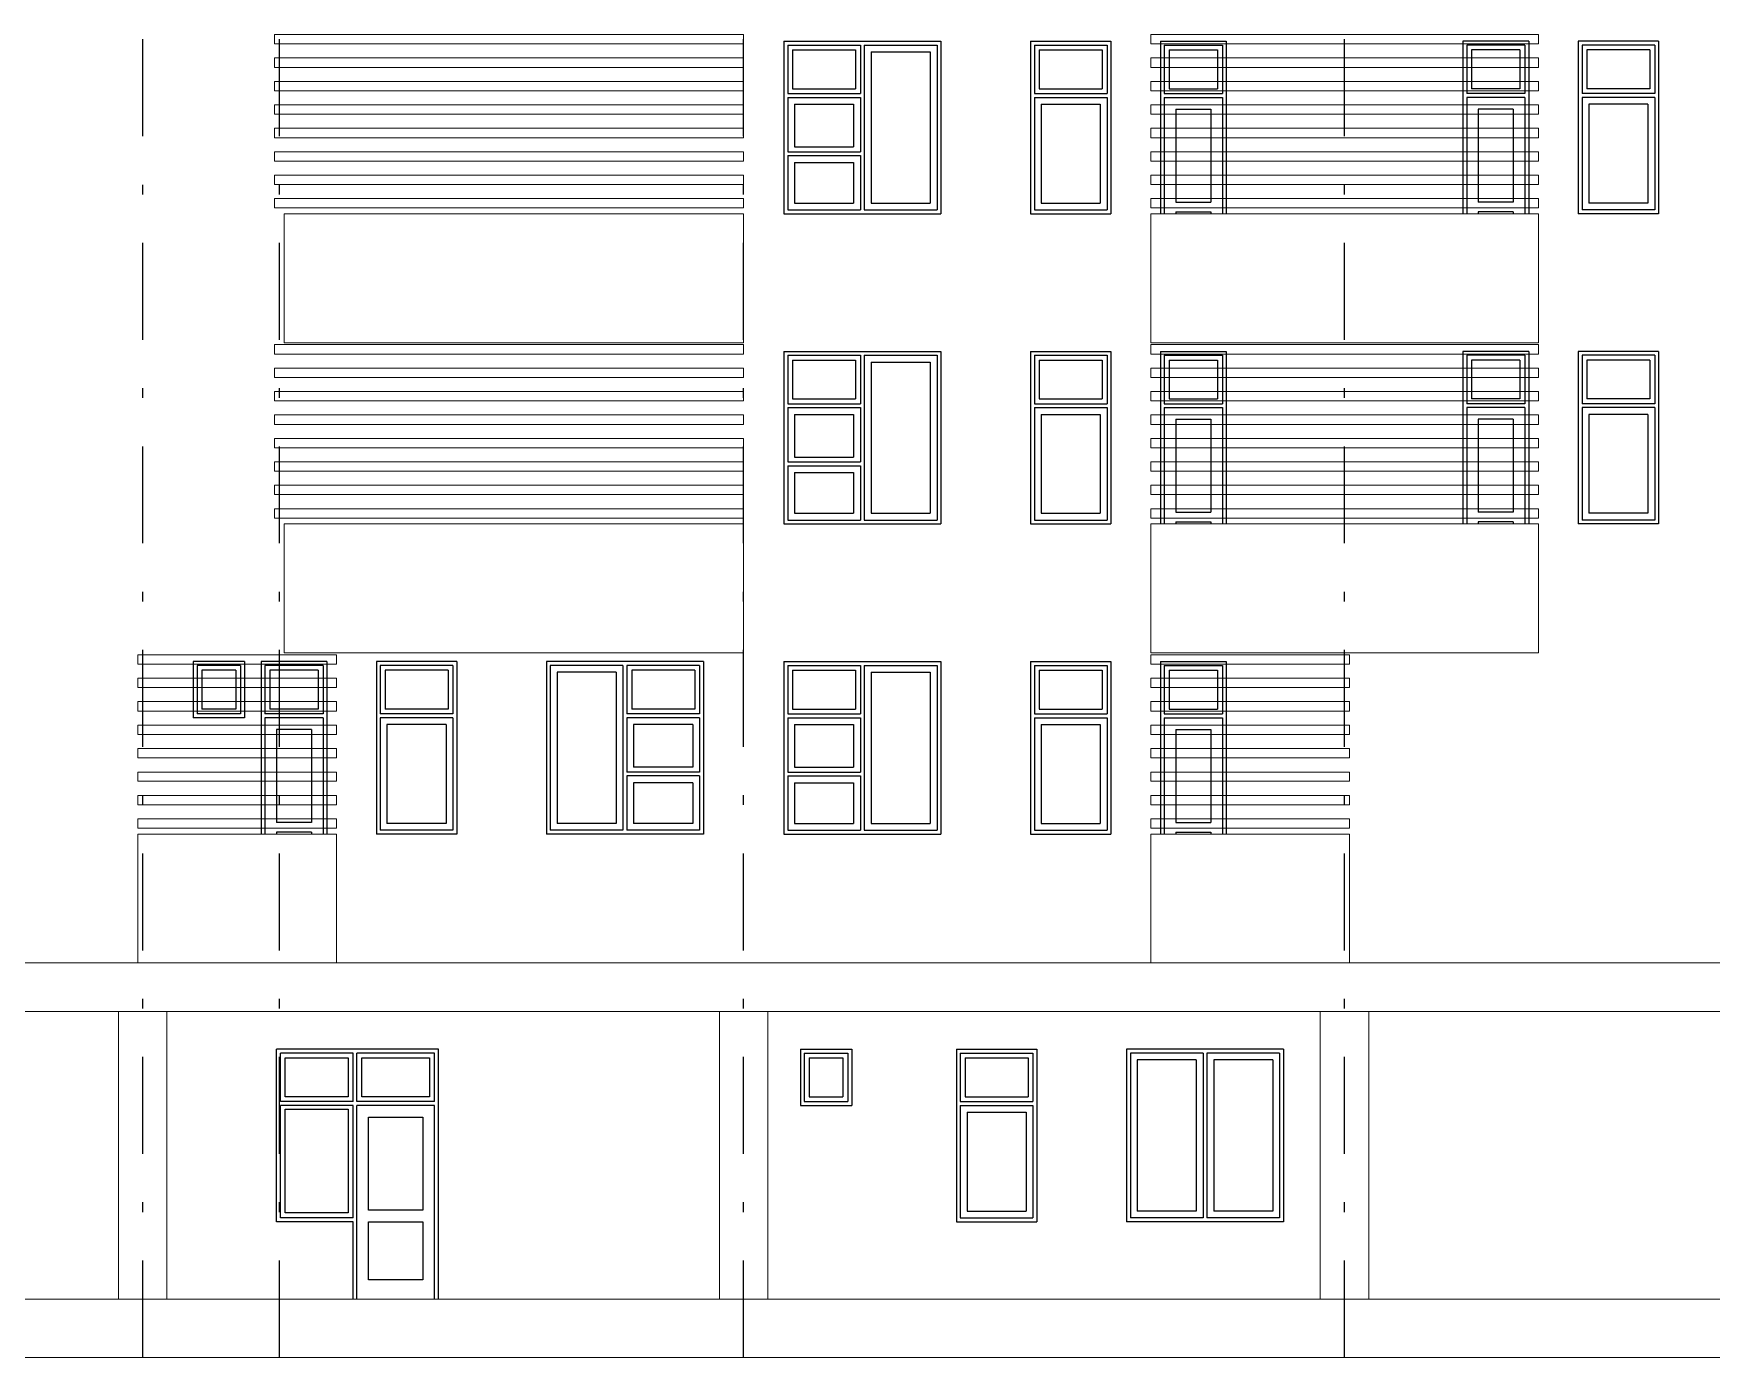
# Model space of a CAD drawing. Header units: millimetres. Extents: x 1676 to 1802, y 1105 to 1194.
# Drawn here: x 1704.31 to 1721.62, y 1120.23 to 1133.89 of the extents above; entities that cross this region are included whole.
import ezdxf

# ---------------------------------------------------------------- set-up
doc = ezdxf.new("R2010")
doc.units = ezdxf.units.MM
doc.linetypes.add('DASHDOT', pattern=[1, 0.5, -0.25, 0, -0.25])
for name, color, linetype, lineweight in [('ars', 11, 'Continuous', 0), ('lan', 7, 'Continuous', 15), ('tem', 5, 'Continuous', 20)]:
    doc.layers.add(name, color=color, linetype=linetype, lineweight=lineweight)
doc.layers.add('as', color=1, linetype='Continuous', plot=False)
doc.layers.add('Kusen', color=30, linetype='Continuous')

msp = doc.modelspace()

# ---------------------------------------------------------------- linework, layer by layer
at = {"layer": 'ars', "linetype": 'ByBlock'}
for points in [[(1711.638, 1133.78), (1706.798, 1133.78), (1706.798, 1133.877), (1711.638, 1133.877)], [(1719.838, 1133.78), (1715.838, 1133.78), (1715.838, 1133.877), (1719.838, 1133.877)], [(1711.638, 1133.538), (1706.798, 1133.538), (1706.798, 1133.635), (1711.638, 1133.635)], [(1719.838, 1133.538), (1715.838, 1133.538), (1715.838, 1133.635), (1719.838, 1133.635)], [(1711.638, 1133.296), (1706.798, 1133.296), (1706.798, 1133.393), (1711.638, 1133.393)], [(1719.838, 1133.296), (1715.838, 1133.296), (1715.838, 1133.393), (1719.838, 1133.393)], [(1711.638, 1133.054), (1706.798, 1133.054), (1706.798, 1133.151), (1711.638, 1133.151)], [(1719.838, 1133.054), (1715.838, 1133.054), (1715.838, 1133.151), (1719.838, 1133.151)], [(1711.638, 1132.812), (1706.798, 1132.812), (1706.798, 1132.909), (1711.638, 1132.909)], [(1719.838, 1132.812), (1715.838, 1132.812), (1715.838, 1132.909), (1719.838, 1132.909)], [(1711.638, 1132.571), (1706.798, 1132.571), (1706.798, 1132.667), (1711.638, 1132.667)], [(1719.838, 1132.571), (1715.838, 1132.571), (1715.838, 1132.667), (1719.838, 1132.667)], [(1711.638, 1132.329), (1706.798, 1132.329), (1706.798, 1132.426), (1711.638, 1132.426)], [(1719.838, 1132.329), (1715.838, 1132.329), (1715.838, 1132.426), (1719.838, 1132.426)], [(1711.638, 1132.087), (1706.798, 1132.087), (1706.798, 1132.184), (1711.638, 1132.184)], [(1719.838, 1132.087), (1715.838, 1132.087), (1715.838, 1132.184), (1719.838, 1132.184)], [(1711.638, 1130.58), (1706.798, 1130.58), (1706.798, 1130.677), (1711.638, 1130.677)], [(1719.838, 1130.58), (1715.838, 1130.58), (1715.838, 1130.677), (1719.838, 1130.677)], [(1711.638, 1130.338), (1706.798, 1130.338), (1706.798, 1130.435), (1711.638, 1130.435)], [(1719.838, 1130.338), (1715.838, 1130.338), (1715.838, 1130.435), (1719.838, 1130.435)], [(1711.638, 1130.096), (1706.798, 1130.096), (1706.798, 1130.193), (1711.638, 1130.193)], [(1719.838, 1130.096), (1715.838, 1130.096), (1715.838, 1130.193), (1719.838, 1130.193)], [(1711.638, 1129.854), (1706.798, 1129.854), (1706.798, 1129.951), (1711.638, 1129.951)], [(1719.838, 1129.854), (1715.838, 1129.854), (1715.838, 1129.951), (1719.838, 1129.951)], [(1711.638, 1129.612), (1706.798, 1129.612), (1706.798, 1129.709), (1711.638, 1129.709)], [(1719.838, 1129.612), (1715.838, 1129.612), (1715.838, 1129.709), (1719.838, 1129.709)], [(1711.638, 1129.371), (1706.798, 1129.371), (1706.798, 1129.467), (1711.638, 1129.467)], [(1719.838, 1129.371), (1715.838, 1129.371), (1715.838, 1129.467), (1719.838, 1129.467)], [(1711.638, 1129.129), (1706.798, 1129.129), (1706.798, 1129.226), (1711.638, 1129.226)], [(1719.838, 1129.129), (1715.838, 1129.129), (1715.838, 1129.226), (1719.838, 1129.226)], [(1711.638, 1128.887), (1706.798, 1128.887), (1706.798, 1128.984), (1711.638, 1128.984)], [(1719.838, 1128.887), (1715.838, 1128.887), (1715.838, 1128.984), (1719.838, 1128.984)], [(1705.388, 1127.38), (1707.438, 1127.38), (1707.438, 1127.477), (1705.388, 1127.477)], [(1717.888, 1127.38), (1715.838, 1127.38), (1715.838, 1127.477), (1717.888, 1127.477)], [(1705.388, 1127.138), (1707.438, 1127.138), (1707.438, 1127.235), (1705.388, 1127.235)], [(1717.888, 1127.138), (1715.838, 1127.138), (1715.838, 1127.235), (1717.888, 1127.235)], [(1705.388, 1126.896), (1707.438, 1126.896), (1707.438, 1126.993), (1705.388, 1126.993)], [(1717.888, 1126.896), (1715.838, 1126.896), (1715.838, 1126.993), (1717.888, 1126.993)], [(1705.388, 1126.654), (1707.438, 1126.654), (1707.438, 1126.751), (1705.388, 1126.751)], [(1717.888, 1126.654), (1715.838, 1126.654), (1715.838, 1126.751), (1717.888, 1126.751)], [(1705.388, 1126.412), (1707.438, 1126.412), (1707.438, 1126.509), (1705.388, 1126.509)], [(1717.888, 1126.412), (1715.838, 1126.412), (1715.838, 1126.509), (1717.888, 1126.509)], [(1705.388, 1126.171), (1707.438, 1126.171), (1707.438, 1126.267), (1705.388, 1126.267)], [(1717.888, 1126.171), (1715.838, 1126.171), (1715.838, 1126.267), (1717.888, 1126.267)], [(1705.388, 1125.929), (1707.438, 1125.929), (1707.438, 1126.026), (1705.388, 1126.026)], [(1717.888, 1125.929), (1715.838, 1125.929), (1715.838, 1126.026), (1717.888, 1126.026)], [(1705.388, 1125.687), (1707.438, 1125.687), (1707.438, 1125.784), (1705.388, 1125.784)], [(1717.888, 1125.687), (1715.838, 1125.687), (1715.838, 1125.784), (1717.888, 1125.784)]]:
    msp.add_lwpolyline(points, close=True, dxfattribs=at)
at = {"layer": 'as', "linetype": 'DASHDOT', "ltscale": 2}
for p, q in [((1705.438, 1120.227), (1705.438, 1177.027)), ((1711.638, 1120.227), (1711.638, 1177.027)), ((1717.838, 1120.227), (1717.838, 1177.027)), ((1706.848, 1120.227), (1706.848, 1144.718))]:
    msp.add_line(p, q, dxfattribs=at)
at = {"layer": 'Kusen', "linetype": 'ByBlock'}
for p, q in [((1712.053, 1133.807), (1712.053, 1132.027)), ((1712.053, 1133.807), (1713.673, 1133.807)), ((1712.053, 1133.807), (1713.673, 1133.807)), ((1713.673, 1133.807), (1713.673, 1132.027)), ((1714.598, 1133.807), (1714.598, 1132.027)), ((1714.598, 1133.807), (1715.428, 1133.807)), ((1714.598, 1133.807), (1715.428, 1133.807)), ((1715.428, 1133.807), (1715.428, 1132.027)), ((1715.938, 1133.807), (1715.938, 1132.027)), ((1715.938, 1133.807), (1716.618, 1133.807)), ((1715.938, 1133.807), (1716.618, 1133.807)), ((1716.618, 1133.807), (1716.618, 1132.027)), ((1719.058, 1133.807), (1719.058, 1132.027)), ((1719.738, 1133.807), (1719.058, 1133.807)), ((1719.738, 1133.807), (1719.738, 1132.027)), ((1720.248, 1133.807), (1720.248, 1132.027)), ((1721.078, 1133.807), (1720.248, 1133.807)), ((1721.078, 1133.807), (1721.078, 1132.027)), ((1712.093, 1133.767), (1712.093, 1133.267)), ((1712.093, 1133.767), (1712.843, 1133.767)), ((1712.143, 1133.717), (1712.143, 1133.317)), ((1712.143, 1133.717), (1712.793, 1133.717)), ((1712.793, 1133.717), (1712.793, 1133.317)), ((1712.843, 1133.767), (1712.843, 1133.267)), ((1712.883, 1133.767), (1712.883, 1132.067)), ((1712.883, 1133.767), (1713.633, 1133.767)), ((1712.953, 1133.697), (1713.563, 1133.697)), ((1712.953, 1133.697), (1712.953, 1132.137)), ((1713.563, 1133.697), (1713.563, 1132.137)), ((1713.633, 1133.767), (1713.633, 1132.067)), ((1714.638, 1133.767), (1714.638, 1133.267)), ((1714.638, 1133.767), (1715.388, 1133.767)), ((1714.688, 1133.717), (1714.688, 1133.317)), ((1714.688, 1133.717), (1715.338, 1133.717)), ((1715.338, 1133.717), (1715.338, 1133.317)), ((1715.388, 1133.767), (1715.388, 1133.267)), ((1715.978, 1133.767), (1715.978, 1133.267)), ((1715.978, 1133.767), (1716.578, 1133.767)), ((1716.028, 1133.717), (1716.028, 1133.317)), ((1716.028, 1133.717), (1716.528, 1133.717)), ((1716.528, 1133.717), (1716.528, 1133.317)), ((1716.578, 1133.767), (1716.578, 1133.267)), ((1719.098, 1133.767), (1719.098, 1133.267)), ((1719.698, 1133.767), (1719.098, 1133.767)), ((1719.148, 1133.717), (1719.148, 1133.317)), ((1719.648, 1133.717), (1719.148, 1133.717)), ((1719.648, 1133.717), (1719.648, 1133.317)), ((1719.698, 1133.767), (1719.698, 1133.267)), ((1720.288, 1133.767), (1720.288, 1133.267)), ((1721.038, 1133.767), (1720.288, 1133.767)), ((1720.338, 1133.717), (1720.338, 1133.317)), ((1720.988, 1133.717), (1720.338, 1133.717)), ((1720.988, 1133.717), (1720.988, 1133.317)), ((1721.038, 1133.767), (1721.038, 1133.267)), ((1712.093, 1133.267), (1712.843, 1133.267)), ((1712.143, 1133.317), (1712.793, 1133.317)), ((1713.633, 1133.267), (1713.633, 1133.227)), ((1714.638, 1133.267), (1715.388, 1133.267)), ((1714.688, 1133.317), (1715.338, 1133.317)), ((1715.978, 1133.267), (1716.578, 1133.267)), ((1716.028, 1133.317), (1716.528, 1133.317)), ((1719.698, 1133.267), (1719.098, 1133.267)), ((1719.648, 1133.317), (1719.148, 1133.317)), ((1721.038, 1133.267), (1720.288, 1133.267)), ((1720.988, 1133.317), (1720.338, 1133.317)), ((1712.093, 1133.227), (1712.093, 1132.667)), ((1712.093, 1133.227), (1712.843, 1133.227)), ((1712.163, 1133.157), (1712.163, 1132.717)), ((1712.163, 1133.157), (1712.773, 1133.157)), ((1712.773, 1133.157), (1712.773, 1132.717)), ((1712.843, 1133.227), (1712.843, 1132.667)), ((1714.638, 1133.227), (1714.638, 1132.067)), ((1714.638, 1133.227), (1715.388, 1133.227)), ((1714.708, 1133.157), (1714.708, 1132.137)), ((1714.708, 1133.157), (1715.318, 1133.157)), ((1715.318, 1133.157), (1715.318, 1132.137)), ((1715.388, 1133.227), (1715.388, 1132.067)), ((1715.978, 1133.227), (1715.978, 1132.027)), ((1715.978, 1133.227), (1716.578, 1133.227)), ((1716.098, 1133.107), (1716.098, 1132.147)), ((1716.098, 1133.107), (1716.458, 1133.107)), ((1716.458, 1133.107), (1716.458, 1132.147)), ((1716.578, 1133.227), (1716.578, 1132.027)), ((1719.098, 1133.227), (1719.098, 1132.027)), ((1719.698, 1133.227), (1719.098, 1133.227)), ((1719.218, 1133.107), (1719.218, 1132.147)), ((1719.578, 1133.107), (1719.218, 1133.107)), ((1719.578, 1133.107), (1719.578, 1132.147)), ((1719.698, 1133.227), (1719.698, 1132.027)), ((1720.288, 1133.227), (1720.288, 1132.067)), ((1721.038, 1133.227), (1720.288, 1133.227)), ((1720.358, 1133.157), (1720.358, 1132.137)), ((1720.968, 1133.157), (1720.358, 1133.157)), ((1720.968, 1133.157), (1720.968, 1132.137)), ((1721.038, 1133.227), (1721.038, 1132.067)), ((1712.093, 1132.667), (1712.843, 1132.667)), ((1712.093, 1132.627), (1712.093, 1132.067)), ((1712.093, 1132.627), (1712.843, 1132.627)), ((1712.163, 1132.717), (1712.773, 1132.717)), ((1712.843, 1132.627), (1712.843, 1132.067)), ((1712.163, 1132.557), (1712.163, 1132.137)), ((1712.163, 1132.557), (1712.773, 1132.557)), ((1712.773, 1132.557), (1712.773, 1132.137)), ((1712.093, 1132.067), (1712.843, 1132.067)), ((1712.163, 1132.137), (1712.773, 1132.137)), ((1712.883, 1132.067), (1713.633, 1132.067)), ((1712.953, 1132.137), (1713.563, 1132.137)), ((1714.638, 1132.067), (1715.388, 1132.067)), ((1714.708, 1132.137), (1715.318, 1132.137)), ((1716.098, 1132.147), (1716.458, 1132.147)), ((1719.578, 1132.147), (1719.218, 1132.147)), ((1721.038, 1132.067), (1720.288, 1132.067)), ((1720.968, 1132.137), (1720.358, 1132.137)), ((1712.053, 1132.027), (1713.673, 1132.027)), ((1714.598, 1132.027), (1715.428, 1132.027)), ((1716.098, 1132.047), (1716.098, 1132.027)), ((1716.098, 1132.047), (1716.458, 1132.047)), ((1716.458, 1132.047), (1716.458, 1132.027)), ((1719.218, 1132.047), (1719.218, 1132.027)), ((1719.578, 1132.047), (1719.218, 1132.047)), ((1719.578, 1132.047), (1719.578, 1132.027)), ((1721.078, 1132.027), (1720.248, 1132.027)), ((1712.053, 1130.607), (1712.053, 1128.827)), ((1712.053, 1130.607), (1713.673, 1130.607)), ((1712.053, 1130.607), (1713.673, 1130.607)), ((1712.093, 1130.567), (1712.093, 1130.067)), ((1712.093, 1130.567), (1712.843, 1130.567)), ((1712.143, 1130.517), (1712.143, 1130.117)), ((1712.143, 1130.517), (1712.793, 1130.517)), ((1712.793, 1130.517), (1712.793, 1130.117)), ((1712.843, 1130.567), (1712.843, 1130.067)), ((1712.883, 1130.567), (1712.883, 1128.867)), ((1712.883, 1130.567), (1713.633, 1130.567)), ((1712.953, 1130.497), (1713.563, 1130.497)), ((1712.953, 1130.497), (1712.953, 1128.937)), ((1713.563, 1130.497), (1713.563, 1128.937)), ((1713.633, 1130.567), (1713.633, 1128.867)), ((1713.673, 1130.607), (1713.673, 1128.827)), ((1714.598, 1130.607), (1714.598, 1128.827)), ((1714.598, 1130.607), (1715.428, 1130.607)), ((1714.598, 1130.607), (1715.428, 1130.607)), ((1714.638, 1130.567), (1714.638, 1130.067)), ((1714.638, 1130.567), (1715.388, 1130.567)), ((1714.688, 1130.517), (1714.688, 1130.117)), ((1714.688, 1130.517), (1715.338, 1130.517)), ((1715.338, 1130.517), (1715.338, 1130.117)), ((1715.388, 1130.567), (1715.388, 1130.067)), ((1715.428, 1130.607), (1715.428, 1128.827)), ((1715.938, 1130.607), (1715.938, 1128.827)), ((1715.938, 1130.607), (1716.618, 1130.607)), ((1715.938, 1130.607), (1716.618, 1130.607)), ((1715.978, 1130.567), (1715.978, 1130.067)), ((1715.978, 1130.567), (1716.578, 1130.567)), ((1716.028, 1130.517), (1716.028, 1130.117)), ((1716.028, 1130.517), (1716.528, 1130.517)), ((1716.528, 1130.517), (1716.528, 1130.117)), ((1716.578, 1130.567), (1716.578, 1130.067)), ((1716.618, 1130.607), (1716.618, 1128.827)), ((1719.058, 1130.607), (1719.058, 1128.827)), ((1719.738, 1130.607), (1719.058, 1130.607)), ((1719.098, 1130.567), (1719.098, 1130.067)), ((1719.698, 1130.567), (1719.098, 1130.567)), ((1719.148, 1130.517), (1719.148, 1130.117)), ((1719.648, 1130.517), (1719.148, 1130.517)), ((1719.648, 1130.517), (1719.648, 1130.117)), ((1719.698, 1130.567), (1719.698, 1130.067)), ((1719.738, 1130.607), (1719.738, 1128.827)), ((1720.248, 1130.607), (1720.248, 1128.827)), ((1721.078, 1130.607), (1720.248, 1130.607)), ((1720.288, 1130.567), (1720.288, 1130.067)), ((1721.038, 1130.567), (1720.288, 1130.567)), ((1720.338, 1130.517), (1720.338, 1130.117)), ((1720.988, 1130.517), (1720.338, 1130.517)), ((1720.988, 1130.517), (1720.988, 1130.117)), ((1721.038, 1130.567), (1721.038, 1130.067)), ((1721.078, 1130.607), (1721.078, 1128.827)), ((1712.093, 1130.067), (1712.843, 1130.067)), ((1712.093, 1130.027), (1712.093, 1129.467)), ((1712.093, 1130.027), (1712.843, 1130.027)), ((1712.143, 1130.117), (1712.793, 1130.117)), ((1712.843, 1130.027), (1712.843, 1129.467)), ((1713.633, 1130.067), (1713.633, 1130.027)), ((1714.638, 1130.067), (1715.388, 1130.067)), ((1714.638, 1130.027), (1714.638, 1128.867)), ((1714.638, 1130.027), (1715.388, 1130.027)), ((1714.688, 1130.117), (1715.338, 1130.117)), ((1715.388, 1130.027), (1715.388, 1128.867)), ((1715.978, 1130.067), (1716.578, 1130.067)), ((1715.978, 1130.027), (1715.978, 1128.827)), ((1715.978, 1130.027), (1716.578, 1130.027)), ((1716.028, 1130.117), (1716.528, 1130.117)), ((1716.578, 1130.027), (1716.578, 1128.827)), ((1719.698, 1130.067), (1719.098, 1130.067)), ((1719.098, 1130.027), (1719.098, 1128.827)), ((1719.698, 1130.027), (1719.098, 1130.027)), ((1719.648, 1130.117), (1719.148, 1130.117)), ((1719.698, 1130.027), (1719.698, 1128.827)), ((1721.038, 1130.067), (1720.288, 1130.067)), ((1720.288, 1130.027), (1720.288, 1128.867)), ((1721.038, 1130.027), (1720.288, 1130.027)), ((1720.988, 1130.117), (1720.338, 1130.117)), ((1721.038, 1130.027), (1721.038, 1128.867)), ((1712.163, 1129.957), (1712.163, 1129.517)), ((1712.163, 1129.957), (1712.773, 1129.957)), ((1712.773, 1129.957), (1712.773, 1129.517)), ((1714.708, 1129.957), (1714.708, 1128.937)), ((1714.708, 1129.957), (1715.318, 1129.957)), ((1715.318, 1129.957), (1715.318, 1128.937)), ((1716.098, 1129.907), (1716.098, 1128.947)), ((1716.098, 1129.907), (1716.458, 1129.907)), ((1716.458, 1129.907), (1716.458, 1128.947)), ((1719.218, 1129.907), (1719.218, 1128.947)), ((1719.578, 1129.907), (1719.218, 1129.907)), ((1719.578, 1129.907), (1719.578, 1128.947)), ((1720.358, 1129.957), (1720.358, 1128.937)), ((1720.968, 1129.957), (1720.358, 1129.957)), ((1720.968, 1129.957), (1720.968, 1128.937)), ((1712.093, 1129.467), (1712.843, 1129.467)), ((1712.163, 1129.517), (1712.773, 1129.517)), ((1712.093, 1129.427), (1712.093, 1128.867)), ((1712.093, 1129.427), (1712.843, 1129.427)), ((1712.163, 1129.357), (1712.163, 1128.937)), ((1712.163, 1129.357), (1712.773, 1129.357)), ((1712.773, 1129.357), (1712.773, 1128.937)), ((1712.843, 1129.427), (1712.843, 1128.867)), ((1712.163, 1128.937), (1712.773, 1128.937)), ((1712.953, 1128.937), (1713.563, 1128.937)), ((1714.708, 1128.937), (1715.318, 1128.937)), ((1716.098, 1128.947), (1716.458, 1128.947)), ((1719.578, 1128.947), (1719.218, 1128.947)), ((1720.968, 1128.937), (1720.358, 1128.937)), ((1712.053, 1128.827), (1713.673, 1128.827)), ((1712.093, 1128.867), (1712.843, 1128.867)), ((1712.883, 1128.867), (1713.633, 1128.867)), ((1714.598, 1128.827), (1715.428, 1128.827)), ((1714.638, 1128.867), (1715.388, 1128.867)), ((1716.098, 1128.847), (1716.098, 1128.827)), ((1716.098, 1128.847), (1716.458, 1128.847)), ((1716.458, 1128.847), (1716.458, 1128.827)), ((1719.218, 1128.847), (1719.218, 1128.827)), ((1719.578, 1128.847), (1719.218, 1128.847)), ((1719.578, 1128.847), (1719.578, 1128.827)), ((1721.078, 1128.827), (1720.248, 1128.827)), ((1721.038, 1128.867), (1720.288, 1128.867)), ((1705.958, 1127.407), (1705.958, 1126.827)), ((1706.488, 1127.407), (1705.958, 1127.407)), ((1706.488, 1127.407), (1706.488, 1126.827)), ((1706.658, 1127.407), (1706.658, 1125.627)), ((1707.338, 1127.407), (1706.658, 1127.407)), ((1707.338, 1127.407), (1707.338, 1125.627)), ((1707.848, 1127.407), (1707.848, 1125.627)), ((1708.678, 1127.407), (1707.848, 1127.407)), ((1708.678, 1127.407), (1708.678, 1125.627)), ((1709.603, 1127.407), (1709.603, 1125.627)), ((1711.223, 1127.407), (1709.603, 1127.407)), ((1711.223, 1127.407), (1711.223, 1125.627)), ((1712.053, 1127.407), (1712.053, 1125.627)), ((1712.053, 1127.407), (1713.673, 1127.407)), ((1713.673, 1127.407), (1713.673, 1125.627)), ((1714.598, 1127.407), (1714.598, 1125.627)), ((1714.598, 1127.407), (1715.428, 1127.407)), ((1715.428, 1127.407), (1715.428, 1125.627)), ((1715.938, 1127.407), (1715.938, 1125.627)), ((1715.938, 1127.407), (1716.618, 1127.407)), ((1716.618, 1127.407), (1716.618, 1125.627)), ((1705.998, 1127.367), (1705.998, 1126.867)), ((1706.448, 1127.367), (1705.998, 1127.367)), ((1706.048, 1127.317), (1706.048, 1126.917)), ((1706.398, 1127.317), (1706.048, 1127.317)), ((1706.398, 1127.317), (1706.398, 1126.917)), ((1706.448, 1127.367), (1706.448, 1126.867)), ((1706.698, 1127.367), (1706.698, 1126.867)), ((1707.298, 1127.367), (1706.698, 1127.367)), ((1706.748, 1127.317), (1706.748, 1126.917)), ((1707.248, 1127.317), (1706.748, 1127.317)), ((1707.248, 1127.317), (1707.248, 1126.917)), ((1707.298, 1127.367), (1707.298, 1126.867)), ((1707.888, 1127.367), (1707.888, 1126.867)), ((1708.638, 1127.367), (1707.888, 1127.367)), ((1707.938, 1127.317), (1707.938, 1126.917)), ((1708.588, 1127.317), (1707.938, 1127.317)), ((1708.588, 1127.317), (1708.588, 1126.917)), ((1708.638, 1127.367), (1708.638, 1126.867)), ((1709.643, 1127.367), (1709.643, 1125.667)), ((1710.393, 1127.367), (1709.643, 1127.367)), ((1710.323, 1127.297), (1709.713, 1127.297)), ((1709.713, 1127.297), (1709.713, 1125.737)), ((1710.323, 1127.297), (1710.323, 1125.737)), ((1710.393, 1127.367), (1710.393, 1125.667)), ((1710.433, 1127.367), (1710.433, 1126.867)), ((1711.183, 1127.367), (1710.433, 1127.367)), ((1710.483, 1127.317), (1710.483, 1126.917)), ((1711.133, 1127.317), (1710.483, 1127.317)), ((1711.133, 1127.317), (1711.133, 1126.917)), ((1711.183, 1127.367), (1711.183, 1126.867)), ((1712.093, 1127.367), (1712.093, 1126.867)), ((1712.093, 1127.367), (1712.843, 1127.367)), ((1712.143, 1127.317), (1712.143, 1126.917)), ((1712.143, 1127.317), (1712.793, 1127.317)), ((1712.793, 1127.317), (1712.793, 1126.917)), ((1712.843, 1127.367), (1712.843, 1126.867)), ((1712.883, 1127.367), (1712.883, 1125.667)), ((1712.883, 1127.367), (1713.633, 1127.367)), ((1712.953, 1127.297), (1713.563, 1127.297)), ((1712.953, 1127.297), (1712.953, 1125.737)), ((1713.563, 1127.297), (1713.563, 1125.737)), ((1713.633, 1127.367), (1713.633, 1125.667)), ((1714.638, 1127.367), (1714.638, 1126.867)), ((1714.638, 1127.367), (1715.388, 1127.367)), ((1714.688, 1127.317), (1714.688, 1126.917)), ((1714.688, 1127.317), (1715.338, 1127.317)), ((1715.338, 1127.317), (1715.338, 1126.917)), ((1715.388, 1127.367), (1715.388, 1126.867)), ((1715.978, 1127.367), (1715.978, 1126.867)), ((1715.978, 1127.367), (1716.578, 1127.367)), ((1716.028, 1127.317), (1716.028, 1126.917)), ((1716.028, 1127.317), (1716.528, 1127.317)), ((1716.528, 1127.317), (1716.528, 1126.917)), ((1716.578, 1127.367), (1716.578, 1126.867)), ((1706.448, 1126.867), (1705.998, 1126.867)), ((1706.398, 1126.917), (1706.048, 1126.917)), ((1707.298, 1126.867), (1706.698, 1126.867)), ((1707.248, 1126.917), (1706.748, 1126.917)), ((1708.638, 1126.867), (1707.888, 1126.867)), ((1708.588, 1126.917), (1707.938, 1126.917)), ((1709.643, 1126.867), (1709.643, 1126.827)), ((1711.183, 1126.867), (1710.433, 1126.867)), ((1711.133, 1126.917), (1710.483, 1126.917)), ((1712.093, 1126.867), (1712.843, 1126.867)), ((1712.143, 1126.917), (1712.793, 1126.917)), ((1713.633, 1126.867), (1713.633, 1126.827)), ((1714.638, 1126.867), (1715.388, 1126.867)), ((1714.688, 1126.917), (1715.338, 1126.917)), ((1715.978, 1126.867), (1716.578, 1126.867)), ((1716.028, 1126.917), (1716.528, 1126.917)), ((1706.488, 1126.827), (1705.958, 1126.827)), ((1706.698, 1126.827), (1706.698, 1125.627)), ((1707.298, 1126.827), (1706.698, 1126.827)), ((1706.818, 1126.707), (1706.818, 1125.747)), ((1707.178, 1126.707), (1706.818, 1126.707)), ((1707.178, 1126.707), (1707.178, 1125.747)), ((1707.298, 1126.827), (1707.298, 1125.627)), ((1707.888, 1126.827), (1707.888, 1125.667)), ((1708.638, 1126.827), (1707.888, 1126.827)), ((1707.958, 1126.757), (1707.958, 1125.737)), ((1708.568, 1126.757), (1707.958, 1126.757)), ((1708.568, 1126.757), (1708.568, 1125.737)), ((1708.638, 1126.827), (1708.638, 1125.667)), ((1710.433, 1126.827), (1710.433, 1126.267)), ((1711.183, 1126.827), (1710.433, 1126.827)), ((1710.503, 1126.757), (1710.503, 1126.317)), ((1711.113, 1126.757), (1710.503, 1126.757)), ((1711.113, 1126.757), (1711.113, 1126.317)), ((1711.183, 1126.827), (1711.183, 1126.267)), ((1712.093, 1126.827), (1712.093, 1126.267)), ((1712.093, 1126.827), (1712.843, 1126.827)), ((1712.163, 1126.757), (1712.163, 1126.317)), ((1712.163, 1126.757), (1712.773, 1126.757)), ((1712.773, 1126.757), (1712.773, 1126.317)), ((1712.843, 1126.827), (1712.843, 1126.267)), ((1714.638, 1126.827), (1714.638, 1125.667)), ((1714.638, 1126.827), (1715.388, 1126.827)), ((1714.708, 1126.757), (1714.708, 1125.737)), ((1714.708, 1126.757), (1715.318, 1126.757)), ((1715.318, 1126.757), (1715.318, 1125.737)), ((1715.388, 1126.827), (1715.388, 1125.667)), ((1715.978, 1126.827), (1715.978, 1125.627)), ((1715.978, 1126.827), (1716.578, 1126.827)), ((1716.098, 1126.707), (1716.098, 1125.747)), ((1716.098, 1126.707), (1716.458, 1126.707)), ((1716.458, 1126.707), (1716.458, 1125.747)), ((1716.578, 1126.827), (1716.578, 1125.627)), ((1711.183, 1126.267), (1710.433, 1126.267)), ((1710.433, 1126.227), (1710.433, 1125.667)), ((1711.183, 1126.227), (1710.433, 1126.227)), ((1711.113, 1126.317), (1710.503, 1126.317)), ((1711.183, 1126.227), (1711.183, 1125.667)), ((1712.093, 1126.267), (1712.843, 1126.267)), ((1712.093, 1126.227), (1712.093, 1125.667)), ((1712.093, 1126.227), (1712.843, 1126.227)), ((1712.163, 1126.317), (1712.773, 1126.317)), ((1712.843, 1126.227), (1712.843, 1125.667)), ((1710.503, 1126.157), (1710.503, 1125.737)), ((1711.113, 1126.157), (1710.503, 1126.157)), ((1711.113, 1126.157), (1711.113, 1125.737)), ((1712.163, 1126.157), (1712.163, 1125.737)), ((1712.163, 1126.157), (1712.773, 1126.157)), ((1712.773, 1126.157), (1712.773, 1125.737)), ((1707.178, 1125.747), (1706.818, 1125.747)), ((1706.818, 1125.647), (1706.818, 1125.627)), ((1707.178, 1125.647), (1706.818, 1125.647)), ((1707.178, 1125.647), (1707.178, 1125.627)), ((1708.638, 1125.667), (1707.888, 1125.667)), ((1708.568, 1125.737), (1707.958, 1125.737)), ((1710.393, 1125.667), (1709.643, 1125.667)), ((1710.323, 1125.737), (1709.713, 1125.737)), ((1711.183, 1125.667), (1710.433, 1125.667)), ((1711.113, 1125.737), (1710.503, 1125.737)), ((1712.093, 1125.667), (1712.843, 1125.667)), ((1712.163, 1125.737), (1712.773, 1125.737)), ((1712.883, 1125.667), (1713.633, 1125.667)), ((1712.953, 1125.737), (1713.563, 1125.737)), ((1714.638, 1125.667), (1715.388, 1125.667)), ((1714.708, 1125.737), (1715.318, 1125.737)), ((1716.098, 1125.747), (1716.458, 1125.747)), ((1716.098, 1125.647), (1716.098, 1125.627)), ((1716.098, 1125.647), (1716.458, 1125.647)), ((1716.458, 1125.647), (1716.458, 1125.627)), ((1708.678, 1125.627), (1707.848, 1125.627)), ((1711.223, 1125.627), (1709.603, 1125.627)), ((1712.053, 1125.627), (1713.673, 1125.627)), ((1714.598, 1125.627), (1715.428, 1125.627)), ((1708.488, 1123.407), (1706.818, 1123.407)), ((1706.818, 1121.627), (1706.818, 1123.407)), ((1708.488, 1120.827), (1708.488, 1123.407)), ((1712.223, 1123.407), (1712.223, 1122.827)), ((1712.223, 1123.407), (1712.753, 1123.407)), ((1712.753, 1123.407), (1712.753, 1122.827)), ((1713.833, 1123.407), (1713.833, 1121.627)), ((1713.833, 1123.407), (1714.663, 1123.407)), ((1714.663, 1123.407), (1714.663, 1121.627)), ((1715.588, 1123.407), (1715.588, 1121.627)), ((1717.208, 1123.407), (1715.588, 1123.407)), ((1717.208, 1123.407), (1717.208, 1121.627)), ((1707.608, 1123.367), (1706.858, 1123.367)), ((1706.858, 1122.867), (1706.858, 1123.367)), ((1707.608, 1122.867), (1707.608, 1123.367)), ((1708.448, 1123.367), (1707.648, 1123.367)), ((1707.648, 1122.867), (1707.648, 1123.367)), ((1708.448, 1122.867), (1708.448, 1123.367)), ((1712.263, 1123.367), (1712.263, 1122.867)), ((1712.263, 1123.367), (1712.713, 1123.367)), ((1712.313, 1123.317), (1712.313, 1122.917)), ((1712.313, 1123.317), (1712.663, 1123.317)), ((1712.663, 1123.317), (1712.663, 1122.917)), ((1712.713, 1123.367), (1712.713, 1122.867)), ((1713.873, 1123.367), (1713.873, 1122.867)), ((1713.873, 1123.367), (1714.623, 1123.367)), ((1713.923, 1123.317), (1713.923, 1122.917)), ((1713.923, 1123.317), (1714.573, 1123.317)), ((1714.573, 1123.317), (1714.573, 1122.917)), ((1714.623, 1123.367), (1714.623, 1122.867)), ((1715.628, 1123.367), (1715.628, 1121.667)), ((1716.378, 1123.367), (1715.628, 1123.367)), ((1716.308, 1123.297), (1715.698, 1123.297)), ((1715.698, 1123.297), (1715.698, 1121.737)), ((1716.308, 1123.297), (1716.308, 1121.737)), ((1716.378, 1123.367), (1716.378, 1121.667)), ((1716.418, 1123.367), (1716.418, 1121.667)), ((1717.168, 1123.367), (1716.418, 1123.367)), ((1717.098, 1123.297), (1716.488, 1123.297)), ((1716.488, 1123.297), (1716.488, 1121.737)), ((1717.098, 1123.297), (1717.098, 1121.737)), ((1717.168, 1123.367), (1717.168, 1121.667)), ((1712.313, 1122.917), (1712.663, 1122.917)), ((1713.923, 1122.917), (1714.573, 1122.917)), ((1707.608, 1122.867), (1706.858, 1122.867)), ((1707.608, 1122.827), (1706.858, 1122.827)), ((1706.858, 1121.667), (1706.858, 1122.827)), ((1707.608, 1121.667), (1707.608, 1122.827)), ((1708.448, 1122.867), (1707.648, 1122.867)), ((1708.448, 1122.827), (1707.648, 1122.827)), ((1707.648, 1120.827), (1707.648, 1122.827)), ((1708.448, 1120.827), (1708.448, 1122.827)), ((1712.223, 1122.827), (1712.753, 1122.827)), ((1712.263, 1122.867), (1712.713, 1122.867)), ((1713.873, 1122.867), (1714.623, 1122.867)), ((1713.873, 1122.827), (1713.873, 1121.667)), ((1713.873, 1122.827), (1714.623, 1122.827)), ((1713.943, 1122.757), (1713.943, 1121.737)), ((1713.943, 1122.757), (1714.553, 1122.757)), ((1714.553, 1122.757), (1714.553, 1121.737)), ((1714.623, 1122.827), (1714.623, 1121.667)), ((1715.628, 1122.867), (1715.628, 1122.827)), ((1707.608, 1121.667), (1706.858, 1121.667)), ((1713.873, 1121.667), (1714.623, 1121.667)), ((1713.943, 1121.737), (1714.553, 1121.737)), ((1716.378, 1121.667), (1715.628, 1121.667)), ((1716.308, 1121.737), (1715.698, 1121.737)), ((1717.168, 1121.667), (1716.418, 1121.667)), ((1717.098, 1121.737), (1716.488, 1121.737)), ((1707.608, 1121.627), (1706.818, 1121.627)), ((1707.608, 1120.827), (1707.608, 1121.627)), ((1713.833, 1121.627), (1714.663, 1121.627)), ((1717.208, 1121.627), (1715.588, 1121.627))]:
    msp.add_line(p, q, dxfattribs=at)
for points in [[(1707.558, 1122.917), (1706.908, 1122.917), (1706.908, 1123.317), (1707.558, 1123.317)], [(1708.398, 1122.917), (1707.698, 1122.917), (1707.698, 1123.317), (1708.398, 1123.317)], [(1707.558, 1121.717), (1706.908, 1121.717), (1706.908, 1122.787), (1707.558, 1122.787)], [(1708.328, 1121.747), (1707.768, 1121.747), (1707.768, 1122.707), (1708.328, 1122.707)], [(1708.328, 1121.027), (1707.768, 1121.027), (1707.768, 1121.627), (1708.328, 1121.627)]]:
    msp.add_lwpolyline(points, close=True, dxfattribs=at)
at = {"layer": 'lan', "linetype": 'Continuous', "ltscale": 2}
for p, q in [((1711.638, 1132.027), (1706.898, 1132.027)), ((1706.898, 1132.027), (1706.898, 1130.697)), ((1711.638, 1132.027), (1711.638, 1130.697)), ((1719.838, 1132.027), (1715.838, 1132.027)), ((1715.838, 1132.027), (1715.838, 1130.697)), ((1719.838, 1132.027), (1719.838, 1130.697)), ((1711.638, 1128.827), (1706.898, 1128.827)), ((1706.898, 1128.827), (1706.898, 1127.497)), ((1711.638, 1128.827), (1711.638, 1127.497)), ((1719.838, 1128.827), (1715.838, 1128.827)), ((1715.838, 1128.827), (1715.838, 1127.497)), ((1719.838, 1128.827), (1719.838, 1127.497)), ((1705.388, 1125.627), (1707.438, 1125.627)), ((1705.388, 1125.627), (1705.388, 1124.297)), ((1707.438, 1125.627), (1707.438, 1124.297)), ((1717.888, 1125.627), (1715.838, 1125.627)), ((1715.838, 1125.627), (1715.838, 1124.297)), ((1717.888, 1125.627), (1717.888, 1124.297))]:
    msp.add_line(p, q, dxfattribs=at)
at = {"layer": 'lan', "linetype": 'ByBlock'}
for p, q in [((1711.638, 1130.697), (1706.898, 1130.697)), ((1719.838, 1130.697), (1715.838, 1130.697)), ((1711.638, 1127.497), (1706.898, 1127.497)), ((1719.838, 1127.497), (1715.838, 1127.497)), ((1690.888, 1124.297), (1774.964, 1124.297)), ((1690.888, 1123.797), (1774.964, 1123.797)), ((1690.888, 1120.827), (1772.038, 1120.827)), ((1688.259, 1120.227), (1774.964, 1120.227))]:
    msp.add_line(p, q, dxfattribs=at)
at = {"layer": 'tem', "linetype": 'ByBlock'}
for p, q in [((1705.188, 1120.827), (1705.188, 1123.797)), ((1705.688, 1120.827), (1705.688, 1123.797)), ((1711.388, 1120.827), (1711.388, 1123.797)), ((1711.888, 1120.827), (1711.888, 1123.797)), ((1717.588, 1120.827), (1717.588, 1123.797)), ((1718.088, 1120.827), (1718.088, 1123.797))]:
    msp.add_line(p, q, dxfattribs=at)

doc.saveas('drawing.dxf')
